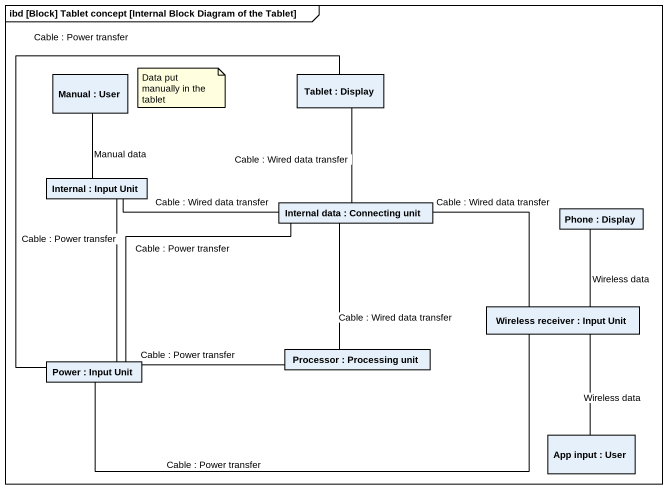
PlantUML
@startuml
mainframe ibd [Block] Tablet concept [Internal Block Diagram of the Tablet]
rectangle "Manual : User" as Manual
rectangle "Tablet : Display" as Tablet
rectangle "Internal : Input Unit" as Internal
rectangle "Internal data : Connecting unit" as Internal_data
rectangle "Phone : Display" as Phone
rectangle "Wireless receiver : Input Unit" as Wireless_receiver
rectangle "Power : Input Unit" as Power
rectangle "Processor : Processing unit" as Processor
rectangle "App input : User" as App_input
Manual -- Internal : Manual data
Tablet -- Power : Cable : Power transfer
Internal_data -up- Tablet : Cable : Wired data transfer
Internal_data -left- Internal : Cable : Wired data transfer
Internal_data -right- Wireless_receiver : Cable : Wired data transfer
Internal_data -- Power : Cable : Power transfer
Internal_data -- Processor : Cable : Wired data transfer
Wireless_receiver -up- Phone : Wireless data
Power -up- Internal : Cable : Power transfer
Power -right- Wireless_receiver : Cable : Power transfer
Processor -left- Power : Cable : Power transfer
App_input -up- Wireless_receiver : Wireless data
note as N1
  Data put manually in the tablet
end note
@enduml
